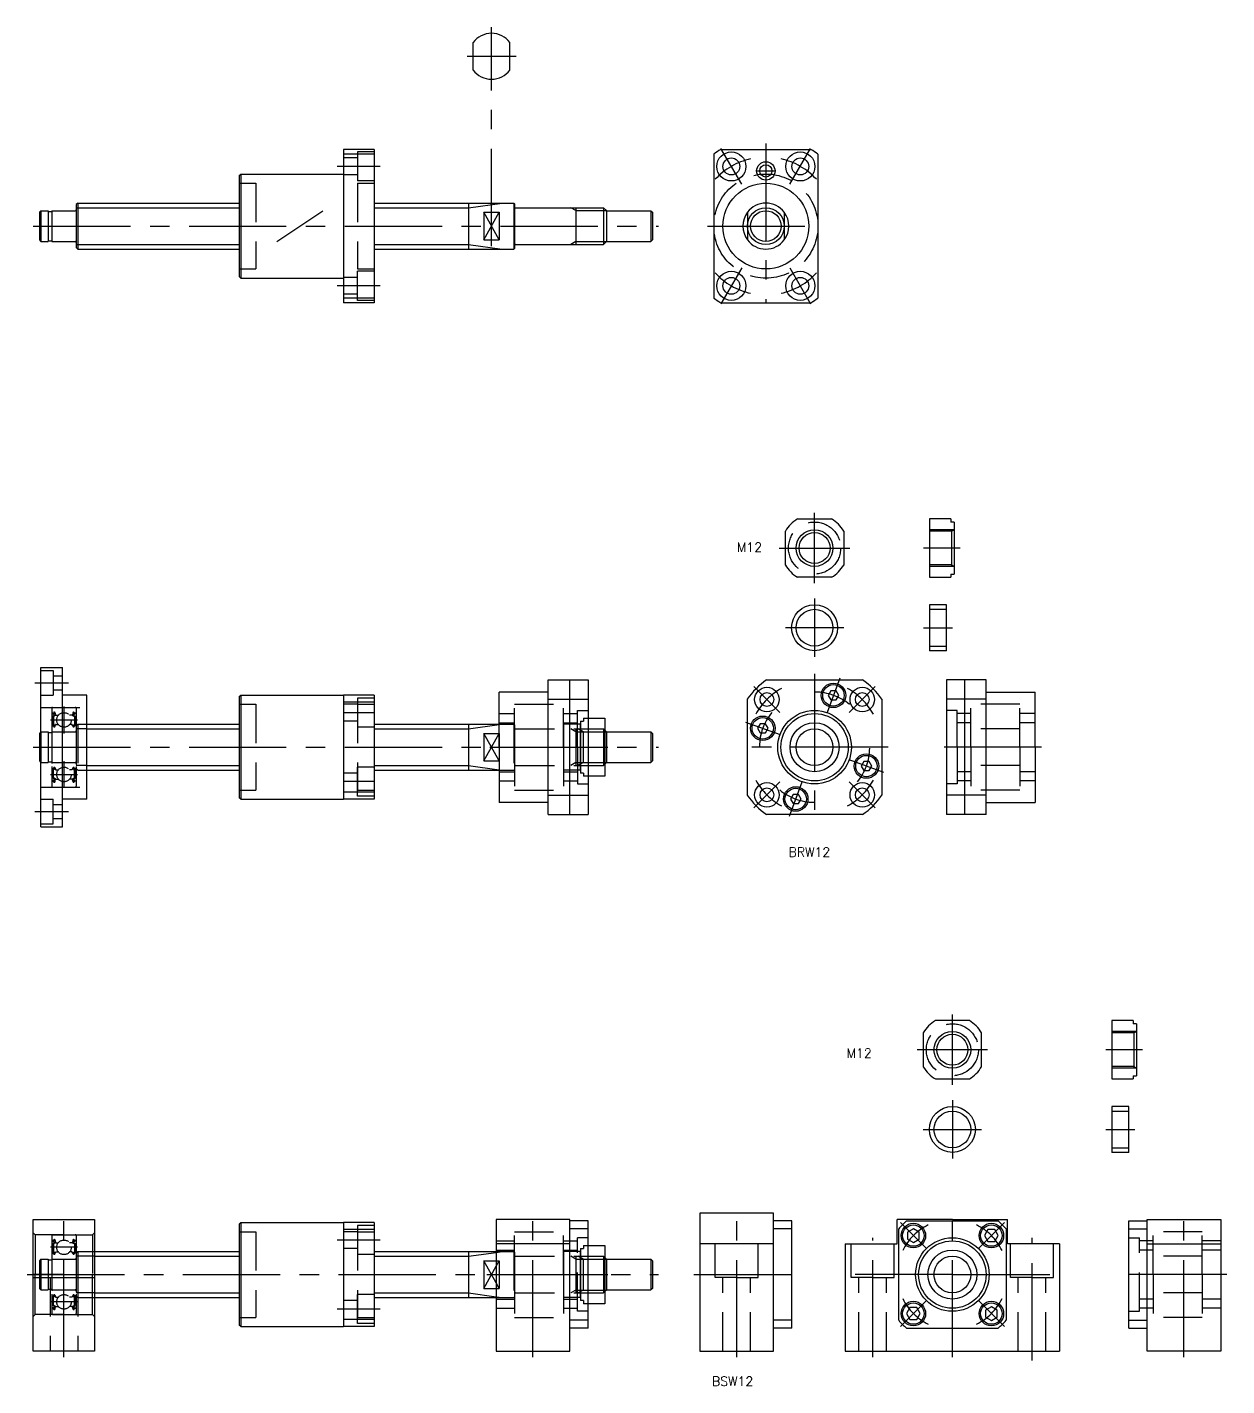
# Model space of a CAD drawing. Extents: x -91 to 497, y -44 to 407.
# Drawn here: x 105.2 to 496.6, y -36.3 to 407.2 of the extents above; entities that cross this region are included whole.
import ezdxf

# ---------------------------------------------------------------- set-up
doc = ezdxf.new("R2010")
doc.units = 0
doc.linetypes.add('CENTER', pattern=[50.8, 31.75, -6.35, 6.35, -6.35])
doc.linetypes.add('DASHED', pattern=[19.05, 12.7, -6.35])
doc.layers.get('0').update_dxf_attribs({"linetype": 'CONTINUOUS'})
doc.layers.add('CENTER', color=1, linetype='CENTER')
doc.styles.get("Standard").update_dxf_attribs({"font": 'txt.shx', "height": 3, "bigfont": 'bigfont.shx'})

msp = doc.modelspace()

# ---------------------------------------------------------------- linework, layer by layer
at = {"color": 7, "linetype": 'CONTINUOUS'}
for p, q in [((250.69, 393.16), (250.69, 402.16)), ((262.69, 393.16), (262.69, 402.16)), ((208.38, 367.23), (208.38, 317.23)), ((218.38, 367.23), (208.38, 367.23)), ((218.38, 365.72), (208.38, 365.72)), ((218.38, 367.23), (218.38, 317.23)), ((329.19, 365.72), (329.19, 318.73)), ((331.49, 367.23), (360.88, 367.23)), ((363.19, 365.72), (363.19, 318.73)), ((174.38, 358.73), (174.88, 359.23)), ((174.88, 359.23), (208.38, 359.23)), ((174.88, 359.23), (174.88, 325.23)), ((174.38, 358.73), (174.38, 325.73)), ((109.69, 347.23), (109.19, 346.73)), ((109.19, 346.73), (109.19, 337.73)), ((109.69, 347.23), (109.69, 337.23)), ((109.69, 347.23), (112.04, 347.23)), ((112.04, 347.23), (112.04, 337.23)), ((112.04, 347.03), (113.19, 347.03)), ((113.19, 347.23), (113.19, 337.23)), ((113.19, 347.23), (120.89, 347.23)), ((121.69, 349.73), (121.19, 349.23)), ((121.19, 349.23), (121.19, 335.23)), ((121.69, 349.73), (174.38, 349.73)), ((121.69, 349.73), (121.69, 334.73)), ((134.49, 348.23), (134.49, 348.23)), ((147.79, 348.23), (147.79, 348.23)), ((218.38, 349.73), (263.99, 349.73)), ((249.19, 349.73), (249.19, 334.73)), ((254.19, 346.73), (254.19, 337.73)), ((254.19, 346.73), (259.19, 346.73)), ((259.19, 346.73), (259.19, 337.73)), ((263.99, 349.73), (263.99, 334.73)), ((263.99, 349.73), (264.19, 349.53)), ((264.19, 349.53), (264.19, 334.93)), ((264.49, 348.23), (293.24, 348.23)), ((284.19, 348.23), (284.19, 336.23)), ((294.19, 347.28), (293.24, 348.23)), ((293.24, 348.23), (293.24, 336.23)), ((294.19, 347.28), (294.19, 337.17)), ((294.19, 347.23), (308.69, 347.23)), ((308.69, 347.23), (308.69, 337.23)), ((308.69, 347.23), (309.19, 346.73)), ((309.19, 346.73), (309.19, 337.73)), ((340.19, 346.73), (340.19, 337.73)), ((352.19, 346.73), (352.19, 337.73)), ((109.19, 337.73), (109.69, 337.23)), ((109.69, 337.23), (112.04, 337.23)), ((112.04, 337.43), (113.19, 337.43)), ((113.19, 337.23), (120.89, 337.23)), ((254.19, 337.73), (259.19, 337.73)), ((294.19, 337.17), (293.24, 336.23)), ((294.19, 337.23), (308.69, 337.23)), ((309.19, 337.73), (308.69, 337.23)), ((121.19, 335.23), (121.69, 334.73)), ((121.69, 334.73), (174.38, 334.73)), ((218.38, 334.73), (263.99, 334.73)), ((263.99, 334.73), (264.19, 334.93)), ((264.49, 336.23), (293.24, 336.23)), ((174.88, 325.23), (174.38, 325.73)), ((174.88, 325.23), (208.38, 325.23)), ((218.38, 318.73), (208.38, 318.73)), ((218.38, 317.23), (208.38, 317.23)), ((331.49, 317.23), (360.88, 317.23)), ((356.55, 246.64), (367.64, 246.64)), ((399.59, 246.64), (399.59, 227.64)), ((406.59, 246.64), (399.59, 246.64)), ((406.59, 246.64), (406.59, 245.64)), ((407.59, 245.64), (406.59, 245.64)), ((407.59, 245.64), (407.59, 228.64)), ((352.59, 231.6), (352.59, 242.69)), ((371.59, 242.69), (371.59, 231.6)), ((367.64, 227.64), (356.55, 227.64)), ((362.09, 227.64), (362.09, 227.64)), ((364.87, 227.64), (364.87, 227.64)), ((399.59, 227.64), (406.59, 227.64)), ((406.59, 228.64), (406.59, 227.64)), ((406.59, 228.64), (407.59, 228.64)), ((399.59, 218.64), (399.59, 203.64)), ((405.09, 218.64), (399.59, 218.64)), ((405.09, 203.64), (405.09, 218.64)), ((405.09, 203.64), (399.59, 203.64)), ((109.69, 146.14), (109.69, 198.14)), ((109.69, 198.14), (116.69, 198.14)), ((116.69, 146.14), (116.69, 198.14)), ((275.19, 150.14), (275.19, 194.14)), ((275.19, 194.14), (288.19, 194.14)), ((282.19, 150.14), (282.19, 194.14)), ((288.19, 194.14), (288.19, 150.14)), ((346.44, 194.14), (377.75, 194.14)), ((405.09, 194.14), (405.09, 150.14)), ((418.09, 194.14), (405.09, 194.14)), ((411.09, 150.14), (411.09, 194.14)), ((418.09, 150.14), (418.09, 194.14)), ((124.69, 189.14), (116.69, 189.14)), ((124.69, 155.14), (124.69, 189.14)), ((174.38, 188.64), (174.88, 189.14)), ((174.38, 188.64), (174.38, 155.64)), ((174.88, 189.14), (208.38, 189.14)), ((174.88, 189.14), (174.88, 155.14)), ((208.38, 189.14), (208.38, 155.14)), ((218.38, 189.14), (208.38, 189.14)), ((218.38, 186.84), (208.38, 186.84)), ((218.38, 189.14), (218.38, 155.14)), ((275.19, 190.14), (259.19, 190.14)), ((259.19, 172.14), (259.19, 190.14)), ((275.19, 187.79), (288.19, 187.79)), ((340.09, 187.79), (340.09, 156.49)), ((384.09, 187.79), (384.09, 156.49)), ((418.09, 187.79), (405.09, 187.79)), ((418.09, 190.14), (434.09, 190.14)), ((434.09, 172.14), (434.09, 190.14)), ((124.69, 179.64), (174.38, 179.64)), ((134.49, 178.14), (134.49, 178.14)), ((147.79, 178.14), (147.79, 178.14)), ((218.38, 179.64), (259.19, 179.64)), ((249.19, 179.64), (249.19, 164.64)), ((280.19, 179.64), (280.19, 164.64)), ((285.69, 179.64), (280.19, 179.64)), ((285.69, 180.64), (285.69, 163.64)), ((285.69, 180.64), (286.69, 180.64)), ((285.69, 164.64), (285.69, 179.64)), ((286.69, 181.64), (293.69, 181.64)), ((286.69, 181.64), (286.69, 180.64)), ((293.69, 181.64), (293.69, 162.64)), ((293.69, 178.14), (293.69, 166.14)), ((294.19, 177.19), (293.69, 177.69)), ((109.69, 177.14), (109.19, 176.64)), ((109.19, 176.64), (109.19, 167.64)), ((109.69, 177.14), (109.69, 167.14)), ((254.19, 176.64), (254.19, 167.64)), ((254.19, 176.64), (259.19, 176.64)), ((259.19, 176.64), (259.19, 167.64)), ((294.19, 177.19), (294.19, 167.09)), ((294.19, 177.14), (308.69, 177.14)), ((308.69, 177.14), (308.69, 167.14)), ((308.69, 177.14), (309.19, 176.64)), ((309.19, 176.64), (309.19, 167.64)), ((259.19, 172.14), (259.19, 154.14)), ((434.09, 172.14), (434.09, 154.14)), ((109.19, 167.64), (109.69, 167.14)), ((124.69, 164.64), (174.38, 164.64)), ((218.38, 164.64), (259.19, 164.64)), ((254.19, 167.64), (259.19, 167.64)), ((285.69, 164.64), (280.19, 164.64)), ((294.19, 167.09), (293.69, 166.59)), ((294.19, 167.14), (308.69, 167.14)), ((309.19, 167.64), (308.69, 167.14)), ((286.69, 163.64), (285.69, 163.64)), ((286.69, 163.64), (286.69, 162.64)), ((293.69, 162.64), (286.69, 162.64)), ((174.88, 155.14), (174.38, 155.64)), ((218.38, 157.44), (208.38, 157.44)), ((275.19, 156.49), (288.19, 156.49)), ((418.09, 156.49), (405.09, 156.49)), ((124.69, 155.14), (116.69, 155.14)), ((174.88, 155.14), (208.38, 155.14)), ((218.38, 155.14), (208.38, 155.14)), ((275.19, 154.14), (259.19, 154.14)), ((418.09, 154.14), (434.09, 154.14)), ((275.19, 150.14), (288.19, 150.14)), ((377.75, 150.14), (346.44, 150.14)), ((418.09, 150.14), (405.09, 150.14)), ((109.69, 146.14), (116.69, 146.14)), ((412.59, 82.88), (401.5, 82.88)), ((466.09, 82.88), (459.09, 82.88)), ((459.09, 82.88), (459.09, 63.88)), ((466.09, 82.88), (466.09, 81.88)), ((467.09, 81.88), (466.09, 81.88)), ((467.09, 81.88), (467.09, 64.88)), ((397.55, 78.93), (397.55, 67.84)), ((416.55, 67.84), (416.55, 78.93)), ((401.5, 63.88), (412.59, 63.88)), ((404.28, 63.88), (404.28, 63.88)), ((407.05, 63.88), (407.05, 63.88)), ((459.09, 63.88), (466.09, 63.88)), ((466.09, 64.88), (466.09, 63.88)), ((466.09, 64.88), (467.09, 64.88)), ((464.59, 54.88), (459.09, 54.88)), ((459.09, 54.88), (459.09, 39.88)), ((464.59, 39.88), (464.59, 54.88)), ((464.59, 39.88), (459.09, 39.88)), ((107.19, -25), (107.19, 18)), ((107.19, 18), (127.19, 18)), ((127.19, 18), (127.19, -25)), ((282.19, 18), (258.19, 18)), ((258.19, 18), (258.19, -25)), ((282.19, -15.05), (282.19, 18)), ((324.69, 20), (324.69, -25)), ((348.69, 20), (324.69, 20)), ((348.69, 19.05), (348.69, 20)), ((348.69, -15.05), (348.69, 19.05)), ((407.05, 18), (389.05, 18)), ((389.05, 10), (389.05, 18)), ((407.05, 18), (425.05, 18)), ((425.05, 10), (425.05, 18)), ((470.59, 18), (494.59, 18)), ((470.59, -15.05), (470.59, 18)), ((494.59, 18), (494.59, -25)), ((174.38, 16.5), (174.88, 17)), ((174.38, 16.5), (174.38, -16.5)), ((174.88, 17), (208.38, 17)), ((174.88, 17), (174.88, -17)), ((208.38, 17), (208.38, -17)), ((218.38, 17), (208.38, 17)), ((218.38, 14.7), (208.38, 14.7)), ((218.38, 17), (218.38, -17)), ((288.19, 17.5), (282.19, 17.5)), ((288.19, 14.92), (282.19, 14.92)), ((288.19, -17.5), (288.19, 17.5)), ((354.69, 17.5), (348.69, 17.5)), ((354.69, 14.92), (348.69, 14.92)), ((354.69, -17.5), (354.69, 17.5)), ((389.55, -14.92), (389.55, 14.92)), ((392.12, 17.5), (421.97, 17.5)), ((394.32, 14.98), (392.37, 13.85)), ((392.37, 13.85), (392.37, 11.6)), ((396.27, 13.85), (394.32, 14.98)), ((396.27, 11.6), (396.27, 13.85)), ((418.65, 14.68), (417.53, 12.73)), ((420.9, 14.68), (418.65, 14.68)), ((422.03, 12.73), (420.9, 14.68)), ((424.55, 14.92), (424.55, -14.92)), ((464.59, -17.5), (464.59, 17.5)), ((464.59, 17.5), (470.59, 17.5)), ((464.59, 14.92), (470.59, 14.92)), ((282.19, 10), (258.19, 10)), ((286.69, 9.5), (293.69, 9.5)), ((286.69, 9.5), (286.69, 8.5)), ((293.69, 9.5), (293.69, -9.5)), ((348.69, 10), (324.69, 10)), ((372.05, 10), (372.05, -25)), ((372.05, 10), (389.05, 10)), ((392.37, 11.6), (394.32, 10.48)), ((394.32, 10.48), (396.27, 11.6)), ((417.53, 12.73), (418.65, 10.78)), ((418.65, 10.78), (420.9, 10.78)), ((420.9, 10.78), (422.03, 12.73)), ((442.05, 10), (425.05, 10)), ((442.05, 10), (442.05, -25)), ((470.59, 10), (494.59, 10)), ((127.19, 7.5), (174.38, 7.5)), ((134.49, 6), (134.49, 6)), ((147.79, 6), (147.79, 6)), ((218.38, 7.5), (258.19, 7.5)), ((249.19, 7.5), (249.19, -7.5)), ((254.19, 4.5), (254.19, -4.5)), ((254.19, 4.5), (258.19, 4.5)), ((280.19, 7.5), (280.19, -7.5)), ((285.69, 7.5), (280.19, 7.5)), ((285.69, 8.5), (285.69, -8.5)), ((285.69, 8.5), (286.69, 8.5)), ((285.69, -7.5), (285.69, 7.5)), ((294.19, 5.05), (293.69, 5.55)), ((294.19, 5.05), (294.19, -5.05)), ((294.19, 5), (308.69, 5)), ((308.69, 5), (308.69, -5)), ((308.69, 5), (309.19, 4.5)), ((309.19, 4.5), (309.19, -4.5)), ((107.19, -1), (127.19, -1)), ((127.19, -7.5), (174.38, -7.5)), ((218.38, -7.5), (258.19, -7.5)), ((254.19, -4.5), (258.19, -4.5)), ((285.69, -7.5), (280.19, -7.5)), ((286.69, -8.5), (285.69, -8.5)), ((286.69, -8.5), (286.69, -9.5)), ((294.19, -5.05), (293.69, -5.55)), ((294.19, -5), (308.69, -5)), ((309.19, -4.5), (308.69, -5)), ((293.69, -9.5), (286.69, -9.5)), ((393.2, -10.78), (392.07, -12.73)), ((392.07, -12.73), (393.2, -14.68)), ((395.45, -10.78), (393.2, -10.78)), ((396.57, -12.73), (395.45, -10.78)), ((395.45, -14.68), (396.57, -12.73)), ((419.78, -10.48), (417.83, -11.6)), ((417.83, -11.6), (417.83, -13.85)), ((421.72, -11.6), (419.78, -10.48)), ((421.72, -13.85), (421.72, -11.6)), ((174.88, -17), (174.38, -16.5)), ((174.88, -17), (208.38, -17)), ((218.38, -14.7), (208.38, -14.7)), ((218.38, -17), (208.38, -17)), ((288.19, -14.92), (282.19, -14.92)), ((282.19, -25), (282.19, -15.05)), ((288.19, -17.5), (282.19, -17.5)), ((354.69, -14.92), (348.69, -14.92)), ((348.69, -25), (348.69, -15.05)), ((354.69, -17.5), (348.69, -17.5)), ((392.12, -17.5), (421.97, -17.5)), ((393.2, -14.68), (395.45, -14.68)), ((417.83, -13.85), (419.78, -14.98)), ((419.78, -14.98), (421.72, -13.85)), ((464.59, -14.92), (470.59, -14.92)), ((464.59, -17.5), (470.59, -17.5)), ((470.59, -25), (470.59, -15.05)), ((127.19, -25), (107.19, -25)), ((258.19, -25), (282.19, -25)), ((324.69, -25), (348.69, -25)), ((372.05, -25), (442.05, -25)), ((494.59, -25), (470.59, -25))]:
    msp.add_line(p, q, dxfattribs=at)
at = {"color": 3, "linetype": 'DASHED'}
for p, q in [((212.98, 364.46), (208.38, 364.46)), ((218.38, 366.46), (212.98, 366.46)), ((212.98, 366.46), (212.98, 356.96)), ((174.38, 356.23), (179.78, 356.23)), ((179.78, 356.23), (179.78, 328.23)), ((212.98, 358.96), (208.38, 358.96)), ((218.38, 356.96), (212.98, 356.96)), ((212.98, 356.23), (212.98, 328.23)), ((212.98, 356.23), (218.38, 356.23)), ((174.38, 328.23), (179.78, 328.23)), ((212.98, 328.23), (218.38, 328.23)), ((212.98, 325.49), (208.38, 325.49)), ((218.38, 327.49), (212.98, 327.49)), ((212.98, 317.99), (212.98, 327.49)), ((212.98, 319.99), (208.38, 319.99)), ((218.38, 317.99), (212.98, 317.99)), ((407.59, 243.14), (399.59, 243.14)), ((406.73, 242.64), (399.59, 242.64)), ((406.73, 242.64), (407.59, 243.14)), ((406.73, 242.64), (406.73, 231.64)), ((406.73, 231.64), (399.59, 231.64)), ((407.59, 231.14), (399.59, 231.14)), ((406.73, 231.64), (407.59, 231.14)), ((399.59, 217.14), (405.09, 217.14)), ((399.59, 205.14), (405.09, 205.14)), ((109.69, 197.14), (113.69, 197.14)), ((113.69, 197.14), (113.69, 189.14)), ((113.69, 195.39), (116.69, 195.39)), ((113.69, 190.89), (116.69, 190.89)), ((109.69, 189.14), (113.69, 189.14)), ((212.98, 188.14), (212.98, 178.64)), ((218.38, 188.14), (212.98, 188.14)), ((109.69, 185.14), (124.69, 185.14)), ((113.19, 184.84), (113.19, 159.44)), ((113.29, 183.24), (113.65, 183.24)), ((113.49, 185.14), (120.89, 185.14)), ((114.17, 182.64), (113.52, 182.27)), ((113.52, 182.27), (113.52, 179.44)), ((113.64, 183.23), (113.81, 183.43)), ((113.79, 182.82), (113.65, 182.96)), ((114.37, 182.53), (113.72, 182.15)), ((113.72, 182.15), (113.72, 179.44)), ((113.79, 183.1), (113.96, 183.3)), ((113.93, 182.96), (113.79, 183.1)), ((113.79, 182.82), (113.93, 182.96)), ((114.14, 183.24), (114.17, 182.64)), ((114.34, 183.27), (114.39, 182.63)), ((114.37, 182.89), (114.37, 182.53)), ((114.49, 182.54), (115.34, 182.54)), ((119.88, 182.54), (119.04, 182.54)), ((120.04, 183.27), (119.98, 182.63)), ((120.01, 182.89), (120.01, 182.53)), ((120.01, 182.53), (120.66, 182.15)), ((120.24, 183.24), (120.21, 182.64)), ((120.21, 182.64), (120.86, 182.27)), ((120.59, 183.1), (120.42, 183.3)), ((120.44, 182.96), (120.59, 183.1)), ((120.59, 182.82), (120.44, 182.96)), ((120.74, 183.23), (120.57, 183.43)), ((120.59, 182.82), (120.73, 182.96)), ((120.66, 182.15), (120.66, 179.44)), ((121.09, 183.24), (120.73, 183.24)), ((120.86, 182.27), (120.86, 179.44)), ((121.19, 184.84), (121.19, 159.44)), ((174.38, 186.14), (179.78, 186.14)), ((179.78, 186.14), (179.78, 158.14)), ((212.98, 186.14), (208.38, 186.14)), ((212.98, 186.14), (212.98, 158.14)), ((212.98, 186.14), (218.38, 186.14)), ((259.19, 183.14), (264.19, 183.14)), ((264.19, 186.14), (280.19, 186.14)), ((264.19, 172.14), (264.19, 186.14)), ((280.19, 172.14), (280.19, 186.14)), ((280.19, 183.14), (284.69, 183.14)), ((284.69, 172.14), (284.69, 184.14)), ((284.69, 184.14), (288.19, 184.14)), ((408.59, 184.14), (405.09, 184.14)), ((408.59, 172.14), (408.59, 184.14)), ((413.09, 183.14), (408.59, 183.14)), ((429.09, 186.14), (413.09, 186.14)), ((413.09, 172.14), (413.09, 186.14)), ((429.09, 172.14), (429.09, 186.14)), ((434.09, 183.14), (429.09, 183.14)), ((113.29, 179.09), (113.64, 179.09)), ((113.64, 179.09), (113.83, 178.86)), ((114.12, 179.44), (113.72, 179.44)), ((113.72, 179.24), (114.12, 179.24)), ((113.98, 178.79), (114.08, 178.79)), ((114.12, 179.24), (114.12, 179.44)), ((114.27, 178.92), (114.47, 179.48)), ((114.56, 179.54), (115.34, 179.54)), ((119.81, 179.54), (119.04, 179.54)), ((120.11, 178.92), (119.91, 179.48)), ((120.26, 179.44), (120.66, 179.44)), ((120.26, 179.24), (120.26, 179.44)), ((120.66, 179.24), (120.26, 179.24)), ((120.39, 178.79), (120.3, 178.79)), ((120.74, 179.09), (120.55, 178.86)), ((121.09, 179.09), (120.74, 179.09)), ((121.69, 179.64), (121.19, 179.14)), ((121.19, 179.14), (121.19, 165.14)), ((124.69, 178.14), (121.19, 178.14)), ((121.69, 179.64), (124.69, 179.64)), ((121.69, 179.64), (121.69, 164.64)), ((212.98, 180.64), (208.38, 180.64)), ((218.38, 178.64), (212.98, 178.64)), ((259.19, 180.14), (264.19, 180.14)), ((259.19, 179.64), (263.99, 179.64)), ((259.19, 179.5), (260.19, 179.64)), ((263.99, 179.64), (263.99, 164.64)), ((263.99, 179.64), (264.19, 179.44)), ((264.19, 179.44), (264.19, 164.84)), ((264.19, 179.44), (264.19, 164.84)), ((264.49, 178.14), (293.24, 178.14)), ((280.19, 180.14), (284.69, 180.14)), ((284.19, 177.19), (282.55, 178.14)), ((284.19, 178.14), (284.19, 166.14)), ((286.55, 177.19), (284.91, 178.14)), ((293.69, 177.69), (293.24, 178.14)), ((293.24, 178.14), (293.24, 166.14)), ((413.09, 180.14), (408.59, 180.14)), ((429.09, 178.14), (413.09, 178.14)), ((434.09, 180.14), (429.09, 180.14)), ((109.69, 177.14), (112.04, 177.14)), ((112.04, 177.14), (112.04, 167.14)), ((112.04, 176.94), (113.19, 176.94)), ((113.19, 177.14), (113.19, 167.14)), ((113.19, 177.14), (120.89, 177.14)), ((113.49, 177.14), (120.89, 177.14)), ((259.19, 176.64), (259.19, 167.64)), ((284.19, 177.19), (293.69, 177.19)), ((286.55, 177.19), (286.55, 167.09)), ((264.19, 172.14), (264.19, 158.14)), ((280.19, 172.14), (280.19, 158.14)), ((284.69, 172.14), (284.69, 160.14)), ((408.59, 172.14), (408.59, 160.14)), ((413.09, 172.14), (413.09, 158.14)), ((429.09, 172.14), (429.09, 158.14)), ((109.69, 167.14), (112.04, 167.14)), ((112.04, 167.34), (113.19, 167.34)), ((113.19, 167.14), (120.89, 167.14)), ((113.29, 165.19), (113.64, 165.19)), ((113.49, 167.14), (120.89, 167.14)), ((113.52, 162.02), (113.52, 164.84)), ((113.64, 165.19), (113.83, 165.42)), ((113.72, 165.04), (114.12, 165.04)), ((113.72, 162.13), (113.72, 164.84)), ((114.12, 164.84), (113.72, 164.84)), ((113.98, 165.49), (114.08, 165.49)), ((114.12, 165.04), (114.12, 164.84)), ((114.27, 165.36), (114.47, 164.81)), ((114.56, 164.74), (115.34, 164.74)), ((119.81, 164.74), (119.04, 164.74)), ((120.11, 165.36), (119.91, 164.81)), ((120.66, 165.04), (120.26, 165.04)), ((120.26, 165.04), (120.26, 164.84)), ((120.26, 164.84), (120.66, 164.84)), ((120.39, 165.49), (120.3, 165.49)), ((120.74, 165.19), (120.55, 165.42)), ((120.66, 162.13), (120.66, 164.84)), ((121.09, 165.19), (120.74, 165.19)), ((120.86, 162.02), (120.86, 164.84)), ((124.69, 166.14), (121.19, 166.14)), ((121.19, 165.14), (121.69, 164.64)), ((121.69, 164.64), (124.69, 164.64)), ((218.38, 165.64), (212.98, 165.64)), ((212.98, 156.14), (212.98, 165.64)), ((259.19, 164.78), (260.19, 164.64)), ((259.19, 164.64), (263.99, 164.64)), ((259.19, 164.14), (264.19, 164.14)), ((263.99, 164.64), (264.19, 164.84)), ((264.49, 166.14), (293.24, 166.14)), ((280.19, 164.14), (284.69, 164.14)), ((284.19, 167.09), (282.55, 166.14)), ((284.19, 167.09), (293.69, 167.09)), ((286.55, 167.09), (284.91, 166.14)), ((293.69, 166.59), (293.24, 166.14)), ((413.09, 164.14), (408.59, 164.14)), ((429.09, 166.14), (413.09, 166.14)), ((434.09, 164.14), (429.09, 164.14)), ((113.29, 161.04), (113.65, 161.04)), ((114.17, 161.64), (113.52, 162.02)), ((113.64, 161.06), (113.81, 160.85)), ((113.79, 161.47), (113.65, 161.32)), ((114.37, 161.76), (113.72, 162.13)), ((113.79, 161.47), (113.93, 161.32)), ((113.93, 161.32), (113.79, 161.18)), ((113.79, 161.18), (113.96, 160.98)), ((114.14, 161.04), (114.17, 161.64)), ((114.34, 161.02), (114.39, 161.65)), ((114.37, 161.4), (114.37, 161.76)), ((114.49, 161.74), (115.34, 161.74)), ((119.88, 161.74), (119.04, 161.74)), ((120.04, 161.02), (119.98, 161.65)), ((120.01, 161.76), (120.66, 162.13)), ((120.01, 161.4), (120.01, 161.76)), ((120.21, 161.64), (120.86, 162.02)), ((120.24, 161.04), (120.21, 161.64)), ((120.59, 161.18), (120.42, 160.98)), ((120.59, 161.47), (120.44, 161.32)), ((120.44, 161.32), (120.59, 161.18)), ((120.74, 161.06), (120.57, 160.85)), ((120.59, 161.47), (120.73, 161.32)), ((121.09, 161.04), (120.73, 161.04)), ((212.98, 163.64), (208.38, 163.64)), ((259.19, 161.14), (264.19, 161.14)), ((280.19, 161.14), (284.69, 161.14)), ((284.69, 160.14), (288.19, 160.14)), ((408.59, 160.14), (405.09, 160.14)), ((413.09, 161.14), (408.59, 161.14)), ((434.09, 161.14), (429.09, 161.14)), ((109.69, 159.14), (124.69, 159.14)), ((113.49, 159.14), (120.89, 159.14)), ((174.38, 158.14), (179.78, 158.14)), ((212.98, 158.14), (218.38, 158.14)), ((212.98, 158.14), (218.38, 158.14)), ((218.38, 156.14), (212.98, 156.14)), ((264.19, 158.14), (280.19, 158.14)), ((429.09, 158.14), (413.09, 158.14)), ((109.69, 155.14), (113.69, 155.14)), ((113.69, 147.14), (113.69, 155.14)), ((113.69, 153.39), (116.69, 153.39)), ((116.69, 147.14), (116.69, 155.14)), ((109.69, 147.14), (113.69, 147.14)), ((113.69, 148.89), (116.69, 148.89)), ((467.09, 79.38), (459.09, 79.38)), ((466.23, 78.88), (459.09, 78.88)), ((466.23, 78.88), (467.09, 79.38)), ((466.23, 78.88), (466.23, 67.88)), ((466.23, 67.88), (459.09, 67.88)), ((467.09, 67.38), (459.09, 67.38)), ((466.23, 67.88), (467.09, 67.38)), ((459.09, 53.38), (464.59, 53.38)), ((459.09, 41.38), (464.59, 41.38)), ((107.19, 13.65), (107.84, 13)), ((127.19, 13.65), (126.54, 13)), ((174.38, 14), (179.78, 14)), ((179.78, 14), (179.78, -14)), ((212.98, 14), (208.38, 14)), ((212.98, 16), (212.98, 6.5)), ((218.38, 16), (212.98, 16)), ((212.98, 14), (212.98, -14)), ((212.98, 14), (218.38, 14)), ((264.19, 0), (264.19, 14)), ((264.19, 14), (280.19, 14)), ((280.19, 0), (280.19, 14)), ((472.59, 0), (472.59, 14)), ((488.59, 14), (472.59, 14)), ((488.59, 0), (488.59, 14)), ((107.84, 13), (107.84, 0)), ((117.19, 13), (107.84, 13)), ((113.19, 12.7), (113.19, -12.7)), ((113.29, 11.1), (113.65, 11.1)), ((113.49, 13), (120.89, 13)), ((114.17, 10.5), (113.52, 10.12)), ((113.52, 10.12), (113.52, 7.3)), ((113.64, 11.09), (113.81, 11.29)), ((113.79, 10.67), (113.65, 10.82)), ((114.37, 10.38), (113.72, 10.01)), ((113.72, 10.01), (113.72, 7.3)), ((113.79, 10.96), (113.96, 11.16)), ((113.93, 10.82), (113.79, 10.96)), ((113.79, 10.67), (113.93, 10.82)), ((114.14, 11.1), (114.17, 10.5)), ((114.34, 11.12), (114.39, 10.49)), ((114.37, 10.75), (114.37, 10.38)), ((114.49, 10.4), (115.34, 10.4)), ((117.19, 13), (126.54, 13)), ((119.88, 10.4), (119.04, 10.4)), ((120.04, 11.12), (119.98, 10.49)), ((120.01, 10.75), (120.01, 10.38)), ((120.01, 10.38), (120.66, 10.01)), ((120.24, 11.1), (120.21, 10.5)), ((120.21, 10.5), (120.86, 10.12)), ((120.59, 10.96), (120.42, 11.16)), ((120.44, 10.82), (120.59, 10.96)), ((120.59, 10.67), (120.44, 10.82)), ((120.74, 11.09), (120.57, 11.29)), ((120.59, 10.67), (120.73, 10.82)), ((120.66, 10.01), (120.66, 7.3)), ((121.09, 11.1), (120.73, 11.1)), ((120.86, 10.12), (120.86, 7.3)), ((121.19, 12.7), (121.19, -12.7)), ((126.54, 13), (126.54, 0)), ((258.19, 11), (264.19, 11)), ((280.19, 11), (284.69, 11)), ((284.69, -12), (284.69, 12)), ((288.19, 12), (284.69, 12)), ((329.69, -1), (329.69, 10)), ((343.69, -1), (343.69, 10)), ((374.05, -1), (374.05, 10)), ((388.05, -1), (388.05, 10)), ((426.05, -1), (426.05, 10)), ((440.05, -1), (440.05, 10)), ((464.59, 12), (468.09, 12)), ((468.09, -12), (468.09, 12)), ((472.59, 11), (468.09, 11)), ((494.59, 11), (488.59, 11)), ((109.69, 5), (109.19, 4.5)), ((109.19, 4.5), (109.19, -4.5)), ((109.69, 5), (109.69, -5)), ((109.69, 5), (112.04, 5)), ((112.04, 5), (112.04, -5)), ((112.04, 4.8), (113.19, 4.8)), ((113.19, 5), (113.19, -5)), ((113.19, 5), (120.89, 5)), ((113.29, 6.95), (113.64, 6.95)), ((113.49, 5), (120.89, 5)), ((113.64, 6.95), (113.83, 6.72)), ((114.12, 7.3), (113.72, 7.3)), ((113.72, 7.1), (114.12, 7.1)), ((113.98, 6.65), (114.08, 6.65)), ((114.12, 7.1), (114.12, 7.3)), ((114.27, 6.78), (114.47, 7.33)), ((114.56, 7.4), (115.34, 7.4)), ((119.81, 7.4), (119.04, 7.4)), ((120.11, 6.78), (119.91, 7.33)), ((120.26, 7.3), (120.66, 7.3)), ((120.26, 7.1), (120.26, 7.3)), ((120.66, 7.1), (120.26, 7.1)), ((120.39, 6.65), (120.3, 6.65)), ((120.74, 6.95), (120.55, 6.72)), ((121.09, 6.95), (120.74, 6.95)), ((121.69, 7.5), (121.19, 7)), ((121.19, 7), (121.19, -7)), ((127.19, 6), (121.19, 6)), ((121.69, 7.5), (121.69, -7.5)), ((121.69, 7.5), (127.19, 7.5)), ((212.98, 8.5), (208.38, 8.5)), ((218.38, 6.5), (212.98, 6.5)), ((258.19, 8), (264.19, 8)), ((258.19, 7.5), (263.99, 7.5)), ((258.19, 7.23), (260.19, 7.5)), ((258.19, 2.7), (259.19, 4.5)), ((258.19, 4.5), (259.19, 4.5)), ((259.19, 4.5), (259.19, -4.5)), ((263.99, 7.5), (263.99, -7.5)), ((263.99, 7.5), (264.19, 7.3)), ((264.19, 7.3), (264.19, -7.3)), ((264.19, 7.3), (264.19, -7.3)), ((264.49, 6), (293.24, 6)), ((280.19, 8), (284.69, 8)), ((284.19, 5.05), (282.55, 6)), ((284.19, 6), (284.19, -6)), ((284.19, 5.05), (293.69, 5.05)), ((286.55, 5.05), (284.91, 6)), ((286.55, 5.05), (286.55, -5.05)), ((293.69, 5.55), (293.24, 6)), ((293.24, 6), (293.24, -6)), ((293.69, 6), (293.69, -6)), ((472.59, 8), (468.09, 8)), ((488.59, 6), (472.59, 6)), ((494.59, 8), (488.59, 8)), ((107.84, -13), (107.84, 0)), ((126.54, -13), (126.54, 0)), ((112.69, -1), (112.69, -25)), ((121.69, -1), (121.69, -25)), ((259.19, -4.5), (258.19, -2.7)), ((264.19, 0), (264.19, -14)), ((280.19, 0), (280.19, -14)), ((336.69, -1), (329.69, -1)), ((332.19, -25), (332.19, -1)), ((336.69, -1), (343.69, -1)), ((341.19, -25), (341.19, -1)), ((381.05, -1), (374.05, -1)), ((376.55, -25), (376.55, -1)), ((381.05, -1), (388.05, -1)), ((385.55, -25), (385.55, -1)), ((433.05, -1), (426.05, -1)), ((428.55, -25), (428.55, -1)), ((433.05, -1), (440.05, -1)), ((437.55, -25), (437.55, -1)), ((472.59, 0), (472.59, -14)), ((488.59, 0), (488.59, -14)), ((109.19, -4.5), (109.69, -5)), ((109.69, -5), (112.04, -5)), ((112.04, -4.8), (113.19, -4.8)), ((113.19, -5), (120.89, -5)), ((113.29, -6.95), (113.64, -6.95)), ((113.49, -5), (120.89, -5)), ((113.52, -10.13), (113.52, -7.3)), ((113.64, -6.95), (113.83, -6.72)), ((113.72, -7.1), (114.12, -7.1)), ((113.72, -10.01), (113.72, -7.3)), ((114.12, -7.3), (113.72, -7.3)), ((113.98, -6.65), (114.08, -6.65)), ((114.12, -7.1), (114.12, -7.3)), ((114.27, -6.78), (114.47, -7.33)), ((114.56, -7.4), (115.34, -7.4)), ((119.81, -7.4), (119.04, -7.4)), ((120.11, -6.78), (119.91, -7.33)), ((120.66, -7.1), (120.26, -7.1)), ((120.26, -7.1), (120.26, -7.3)), ((120.26, -7.3), (120.66, -7.3)), ((120.39, -6.65), (120.3, -6.65)), ((120.74, -6.95), (120.55, -6.72)), ((120.66, -10.01), (120.66, -7.3)), ((121.09, -6.95), (120.74, -6.95)), ((120.86, -10.13), (120.86, -7.3)), ((127.19, -6), (121.19, -6)), ((121.19, -7), (121.69, -7.5)), ((121.69, -7.5), (127.19, -7.5)), ((212.98, -8.5), (208.38, -8.5)), ((212.98, -16), (212.98, -6.5)), ((218.38, -6.5), (212.98, -6.5)), ((258.19, -4.5), (259.19, -4.5)), ((258.19, -7.23), (260.19, -7.5)), ((258.19, -7.5), (263.99, -7.5)), ((258.19, -8), (264.19, -8)), ((263.99, -7.5), (264.19, -7.3)), ((264.49, -6), (293.24, -6)), ((280.19, -8), (284.69, -8)), ((284.19, -5.05), (282.55, -6)), ((284.19, -5.05), (293.69, -5.05)), ((286.55, -5.05), (284.91, -6)), ((293.69, -5.55), (293.24, -6)), ((472.59, -8), (468.09, -8)), ((488.59, -6), (472.59, -6)), ((494.59, -8), (488.59, -8)), ((107.19, -13.65), (107.84, -13)), ((117.19, -13), (107.84, -13)), ((113.29, -11.1), (113.65, -11.1)), ((113.49, -13), (120.89, -13)), ((114.17, -10.5), (113.52, -10.13)), ((113.64, -11.09), (113.81, -11.29)), ((113.79, -10.67), (113.65, -10.82)), ((114.37, -10.38), (113.72, -10.01)), ((113.79, -10.67), (113.93, -10.82)), ((113.93, -10.82), (113.79, -10.96)), ((113.79, -10.96), (113.96, -11.16)), ((114.14, -11.1), (114.17, -10.5)), ((114.34, -11.12), (114.39, -10.49)), ((114.37, -10.75), (114.37, -10.38)), ((114.49, -10.4), (115.34, -10.4)), ((117.19, -13), (126.54, -13)), ((119.88, -10.4), (119.04, -10.4)), ((120.04, -11.12), (119.98, -10.49)), ((120.01, -10.38), (120.66, -10.01)), ((120.01, -10.75), (120.01, -10.38)), ((120.21, -10.5), (120.86, -10.13)), ((120.24, -11.1), (120.21, -10.5)), ((120.59, -10.96), (120.42, -11.16)), ((120.59, -10.67), (120.44, -10.82)), ((120.44, -10.82), (120.59, -10.96)), ((120.74, -11.09), (120.57, -11.29)), ((120.59, -10.67), (120.73, -10.82)), ((121.09, -11.1), (120.73, -11.1)), ((127.19, -13.65), (126.54, -13)), ((258.19, -11), (264.19, -11)), ((280.19, -11), (284.69, -11)), ((288.19, -12), (284.69, -12)), ((464.59, -12), (468.09, -12)), ((472.59, -11), (468.09, -11)), ((494.59, -11), (488.59, -11)), ((174.38, -14), (179.78, -14)), ((212.98, -14), (218.38, -14)), ((212.98, -14), (218.38, -14)), ((218.38, -16), (212.98, -16)), ((264.19, -14), (280.19, -14)), ((488.59, -14), (472.59, -14))]:
    msp.add_line(p, q, dxfattribs=at)
at = {"color": 3, "linetype": 'CONTINUOUS'}
for p, q in [((121.19, 348.23), (174.38, 348.23)), ((218.38, 348.23), (249.19, 348.23)), ((249.19, 348.23), (260.19, 349.73)), ((254.19, 337.73), (259.19, 346.73)), ((259.19, 337.73), (254.19, 346.73)), ((284.19, 347.28), (282.55, 348.23)), ((284.19, 347.28), (294.19, 347.28)), ((284.19, 337.17), (282.55, 336.23)), ((284.19, 337.17), (294.19, 337.17)), ((121.19, 336.23), (174.38, 336.23)), ((218.38, 336.23), (249.19, 336.23)), ((249.19, 336.23), (260.19, 334.73)), ((124.69, 178.14), (174.38, 178.14)), ((218.38, 178.14), (249.19, 178.14)), ((249.19, 178.14), (259.19, 179.5)), ((254.19, 167.64), (259.19, 176.64)), ((259.19, 167.64), (254.19, 176.64)), ((293.69, 177.19), (294.19, 177.19)), ((124.69, 166.14), (174.38, 166.14)), ((218.38, 166.14), (249.19, 166.14)), ((249.19, 166.14), (259.19, 164.78)), ((293.69, 167.09), (294.19, 167.09)), ((127.19, 6), (174.38, 6)), ((218.38, 6), (249.19, 6)), ((249.19, 6), (258.19, 7.23)), ((258.19, -2.7), (254.19, 4.5)), ((293.69, 5.05), (294.19, 5.05)), ((254.19, -4.5), (258.19, 2.7)), ((127.19, -6), (174.38, -6)), ((218.38, -6), (249.19, -6)), ((249.19, -6), (258.19, -7.23)), ((293.69, -5.05), (294.19, -5.05))]:
    msp.add_line(p, q, dxfattribs=at)
at = {"color": 7, "linetype": 'CONTINUOUS'}
for points in [[(367.38, 190.56), (366.52, 189.06), (367.38, 187.56), (369.12, 187.56), (369.98, 189.06), (369.12, 190.56)], [(344.31, 179.8), (343.45, 178.3), (344.31, 176.8), (346.05, 176.8), (346.91, 178.3), (346.05, 179.8)], [(378.14, 167.48), (377.28, 165.98), (378.14, 164.48), (379.87, 164.48), (380.74, 165.98), (379.87, 167.48)], [(355.07, 156.73), (354.21, 155.23), (355.07, 153.73), (356.8, 153.73), (357.67, 155.23), (356.8, 156.73)]]:
    msp.add_lwpolyline(points, close=True, dxfattribs=at)
for centre, radius in [((334.94, 361.71), 4.75), ((334.94, 361.71), 2.75), ((357.44, 361.71), 4.75), ((357.44, 361.71), 2.75), ((346.19, 360.23), 3), ((346.19, 360.23), 2), ((346.19, 342.23), 14), ((346.19, 342.23), 6), ((346.19, 342.23), 5), ((334.94, 322.74), 4.75), ((334.94, 322.74), 2.75), ((357.44, 322.74), 4.75), ((357.44, 322.74), 2.75), ((362.09, 237.14), 5.05), ((362.09, 211.14), 7.5), ((362.09, 211.14), 6), ((346.54, 187.7), 4), ((368.25, 189.06), 4), ((368.25, 189.06), 3.5), ((377.65, 187.7), 4), ((346.54, 187.7), 2.25), ((377.65, 187.7), 2.25), ((345.18, 178.3), 4), ((362.09, 172.14), 12), ((362.09, 172.14), 11), ((345.18, 178.3), 3.5), ((362.09, 172.14), 8), ((362.09, 172.14), 6), ((379.01, 165.98), 4), ((379.01, 165.98), 3.5), ((346.54, 156.58), 4), ((377.65, 156.58), 4), ((346.54, 156.58), 2.25), ((355.94, 155.23), 4), ((355.94, 155.23), 3.5), ((377.65, 156.58), 2.25), ((407.05, 73.38), 5.05), ((407.05, 47.38), 7.5), ((407.05, 47.38), 6), ((394.32, 12.73), 4), ((394.32, 12.73), 3.5), ((419.78, 12.73), 4), ((419.78, 12.73), 3.5), ((407.05, 0), 12), ((407.05, 0), 11), ((407.05, 0), 8), ((407.05, 0), 6), ((394.32, -12.73), 4), ((419.78, -12.73), 4), ((394.32, -12.73), 3.5), ((419.78, -12.73), 3.5)]:
    msp.add_circle(centre, radius, dxfattribs=at)
at = {"color": 3, "linetype": 'DASHED'}
for centre, radius in [((346.19, 342.23), 17), ((362.09, 237.14), 8.5), ((117.19, 181.04), 2.38), ((117.19, 163.24), 2.38), ((407.05, 73.38), 8.5), ((117.19, 8.9), 2.38), ((117.19, -8.9), 2.38)]:
    msp.add_circle(centre, radius, dxfattribs=at)
at = {"color": 3, "linetype": 'CONTINUOUS'}
for centre in [(362.09, 237.14), (407.05, 73.38)]:
    msp.add_circle(centre, 6, dxfattribs=at)
at = {"color": 7, "linetype": 'CONTINUOUS'}
for centre, radius, start, end in [((256.69, 397.66), 7.5, 36.8699, 143.1301), ((256.69, 397.66), 7.5, 216.8699, 323.1301), ((346.19, 342.23), 29, 120.4503, 125.8883), ((346.19, 342.23), 29, 54.1117, 59.5497), ((120.89, 347.53), 0.3, 270, 0), ((264.49, 348.53), 0.3, 180, 270), ((346.19, 342.23), 7.5, 143.1301, 216.8699), ((346.19, 342.23), 7.5, 36.8699, 143.1301), ((346.19, 342.23), 7.5, 323.1301, 36.8699), ((120.89, 336.93), 0.3, 0, 90), ((346.19, 342.23), 7.5, 216.8699, 323.1301), ((264.49, 335.93), 0.3, 90, 180), ((346.19, 342.23), 29, 234.1117, 239.5497), ((346.19, 342.23), 29, 300.4503, 305.8883), ((362.09, 237.14), 11, 120.2726, 149.7274), ((362.09, 237.14), 11, 30.2726, 59.7274), ((362.09, 237.14), 11, 210.2726, 239.7274), ((362.09, 237.14), 11, 300.2726, 329.7274), ((362.09, 172.14), 27, 125.4309, 144.5691), ((362.09, 172.14), 27, 35.4309, 54.5691), ((362.09, 172.14), 27, 215.4309, 234.5691), ((362.09, 172.14), 27, 305.4309, 324.5691), ((407.05, 73.38), 11, 120.2726, 149.7274), ((407.05, 73.38), 11, 30.2726, 59.7274), ((407.05, 73.38), 11, 210.2726, 239.7274), ((407.05, 73.38), 11, 300.2726, 329.7274), ((407.05, 0), 23, 130.4591, 139.5409), ((407.05, 0), 23, 40.4591, 49.5409), ((407.05, 0), 23, 220.4591, 229.5409), ((407.05, 0), 23, 310.4591, 319.5409)]:
    msp.add_arc(centre, radius, start, end, dxfattribs=at)
at = {"color": 3, "linetype": 'DASHED'}
for centre, radius, start, end in [((113.49, 184.84), 0.3, 90, 180), ((113.29, 183.34), 0.1, 180, 270), ((113.79, 183.1), 0.2, 140.137, 225.002), ((114.04, 183.24), 0.3, 4.9354, 140.137), ((114.04, 183.24), 0.1, 3.1017, 139.9503), ((114.49, 182.64), 0.1, 184.9354, 270), ((119.88, 182.64), 0.1, 270, 355.0646), ((120.34, 183.24), 0.3, 39.863, 175.0646), ((120.34, 183.24), 0.1, 40.0497, 176.8983), ((120.59, 183.1), 0.2, 314.998, 39.863), ((120.89, 184.84), 0.3, 0, 90), ((121.09, 183.34), 0.1, 270, 0), ((113.29, 178.99), 0.1, 90, 180.8103), ((113.49, 177.44), 0.3, 180, 270), ((113.72, 179.44), 0.2, 180, 270), ((113.98, 178.99), 0.2, 219.9762, 270), ((114.08, 178.99), 0.2, 270, 339.9916), ((114.56, 179.44), 0.1, 90, 159.9916), ((119.81, 179.44), 0.1, 20.0084, 90), ((120.3, 178.99), 0.2, 200.0084, 270), ((120.39, 178.99), 0.2, 270, 320.0238), ((120.66, 179.44), 0.2, 270, 0), ((120.89, 177.44), 0.3, 270, 0), ((120.89, 177.44), 0.3, 270, 0), ((121.09, 178.99), 0.1, 359.1897, 90), ((264.49, 178.44), 0.3, 180, 270), ((113.49, 166.84), 0.3, 90, 180), ((113.29, 165.29), 0.1, 179.1897, 270), ((113.72, 164.84), 0.2, 90, 180), ((113.98, 165.29), 0.2, 90, 140.0238), ((114.08, 165.29), 0.2, 20.0084, 90), ((114.56, 164.84), 0.1, 200.0084, 270), ((119.81, 164.84), 0.1, 270, 339.9916), ((120.3, 165.29), 0.2, 90, 159.9916), ((120.39, 165.29), 0.2, 39.9762, 90), ((120.66, 164.84), 0.2, 0, 90), ((120.89, 166.84), 0.3, 0, 90), ((120.89, 166.84), 0.3, 0, 90), ((121.09, 165.29), 0.1, 270, 0.8103), ((264.49, 165.84), 0.3, 90, 180), ((113.29, 160.94), 0.1, 90, 180), ((113.79, 161.18), 0.2, 134.998, 219.863), ((114.04, 161.04), 0.3, 219.863, 355.0646), ((114.04, 161.05), 0.1, 220.0497, 356.8983), ((114.49, 161.64), 0.1, 90, 175.0646), ((119.88, 161.64), 0.1, 4.9354, 90), ((120.34, 161.04), 0.3, 184.9354, 320.137), ((120.34, 161.05), 0.1, 183.1017, 319.9503), ((120.59, 161.18), 0.2, 320.137, 45.002), ((121.09, 160.94), 0.1, 0, 90), ((113.49, 159.44), 0.3, 180, 270), ((120.89, 159.44), 0.3, 270, 0), ((113.49, 12.7), 0.3, 90, 180), ((113.29, 11.2), 0.1, 180, 270), ((113.79, 10.96), 0.2, 140.137, 225.002), ((114.04, 11.1), 0.3, 4.9354, 140.137), ((114.04, 11.1), 0.1, 3.1017, 139.9503), ((114.49, 10.5), 0.1, 184.9354, 270), ((119.88, 10.5), 0.1, 270, 355.0646), ((120.34, 11.1), 0.3, 39.863, 175.0646), ((120.34, 11.1), 0.1, 40.0497, 176.8983), ((120.59, 10.96), 0.2, 314.998, 39.863), ((120.89, 12.7), 0.3, 0, 90), ((121.09, 11.2), 0.1, 270, 0), ((113.29, 6.85), 0.1, 90, 180.8103), ((113.49, 5.3), 0.3, 180, 270), ((113.72, 7.3), 0.2, 180, 270), ((113.98, 6.85), 0.2, 219.9762, 270), ((114.08, 6.85), 0.2, 270, 339.9916), ((114.56, 7.3), 0.1, 90, 159.9916), ((119.81, 7.3), 0.1, 20.0084, 90), ((120.3, 6.85), 0.2, 200.0084, 270), ((120.39, 6.85), 0.2, 270, 320.0238), ((120.66, 7.3), 0.2, 270, 0), ((120.89, 5.3), 0.3, 270, 0), ((120.89, 5.3), 0.3, 270, 0), ((121.09, 6.85), 0.1, 359.1897, 90), ((264.49, 6.3), 0.3, 180, 270), ((113.49, -5.3), 0.3, 90, 180), ((113.29, -6.85), 0.1, 179.1897, 270), ((113.72, -7.3), 0.2, 90, 180), ((113.98, -6.85), 0.2, 90, 140.0238), ((114.08, -6.85), 0.2, 20.0084, 90), ((114.56, -7.3), 0.1, 200.0084, 270), ((119.81, -7.3), 0.1, 270, 339.9916), ((120.3, -6.85), 0.2, 90, 159.9916), ((120.39, -6.85), 0.2, 39.9762, 90), ((120.66, -7.3), 0.2, 0, 90), ((120.89, -5.3), 0.3, 0, 90), ((120.89, -5.3), 0.3, 0, 90), ((121.09, -6.85), 0.1, 270, 0.8103), ((264.49, -6.3), 0.3, 90, 180), ((113.29, -11.2), 0.1, 90, 180), ((113.49, -12.7), 0.3, 180, 270), ((113.79, -10.96), 0.2, 134.998, 219.863), ((114.04, -11.1), 0.3, 219.863, 355.0646), ((114.04, -11.1), 0.1, 220.0497, 356.8983), ((114.49, -10.5), 0.1, 90, 175.0646), ((119.88, -10.5), 0.1, 4.9354, 90), ((120.34, -11.1), 0.3, 184.9354, 320.137), ((120.34, -11.1), 0.1, 183.1017, 319.9503), ((120.59, -10.96), 0.2, 320.137, 45.002), ((120.89, -12.7), 0.3, 270, 0), ((121.09, -11.2), 0.1, 0, 90)]:
    msp.add_arc(centre, radius, start, end, dxfattribs=at)
at = {"layer": 'CENTER', "color": 1, "linetype": 'CENTER'}
for p, q in [((256.69, 335.73), (256.69, 407.16)), ((248.69, 397.66), (264.69, 397.66)), ((346.19, 369.23), (346.19, 317.23)), ((338.31, 355.87), (331.56, 367.56)), ((354.06, 355.87), (360.81, 367.56)), ((220.38, 361.71), (206.38, 361.71)), ((343.19, 360.23), (349.19, 360.23)), ((186.69, 337.23), (201.69, 347.23)), ((107.19, 342.23), (311.19, 342.23)), ((327.19, 342.23), (365.19, 342.23)), ((338.31, 328.59), (331.56, 316.9)), ((354.06, 328.59), (360.81, 316.9)), ((220.38, 322.74), (206.38, 322.74)), ((362.09, 225.64), (362.09, 248.64)), ((350.59, 237.14), (373.59, 237.14)), ((409.59, 237.14), (397.59, 237.14)), ((362.09, 220.64), (362.09, 201.64)), ((371.59, 211.14), (352.59, 211.14)), ((397.59, 211.14), (407.09, 211.14)), ((362.09, 196.14), (362.09, 148.14)), ((107.69, 193.14), (118.69, 193.14)), ((342.3, 191.94), (350.78, 183.45)), ((370.3, 194.69), (366.2, 183.42)), ((381.89, 191.94), (373.41, 183.45)), ((117.19, 185.42), (117.19, 176.66)), ((218.38, 183.39), (208.38, 183.39)), ((112.81, 181.04), (121.57, 181.04)), ((339.54, 180.35), (350.82, 176.25)), ((107.19, 172.14), (311.19, 172.14)), ((109.19, 172.14), (127.19, 172.14)), ((112.19, 172.14), (122.19, 172.14)), ((256.19, 172.14), (291.9, 172.14)), ((278.94, 172.14), (286.94, 172.14)), ((284.69, 172.14), (294.69, 172.14)), ((386.09, 172.14), (338.09, 172.14)), ((436.09, 172.14), (403.09, 172.14)), ((117.19, 167.62), (117.19, 158.86)), ((384.65, 163.93), (373.37, 168.04)), ((112.81, 163.24), (121.57, 163.24)), ((218.38, 160.89), (208.38, 160.89)), ((342.3, 152.34), (350.78, 160.83)), ((353.89, 149.59), (357.99, 160.86)), ((381.89, 152.34), (373.41, 160.83)), ((107.69, 151.14), (118.69, 151.14)), ((407.05, 61.88), (407.05, 84.88)), ((418.55, 73.38), (395.55, 73.38)), ((469.09, 73.38), (457.09, 73.38)), ((407.05, 56.88), (407.05, 37.88)), ((397.55, 47.38), (416.55, 47.38)), ((457.09, 47.38), (466.59, 47.38)), ((117.19, -27), (117.19, 20)), ((270.19, -27), (270.19, 20)), ((336.69, -27), (336.69, 22)), ((407.05, -27), (407.05, 20)), ((482.59, -27), (482.59, 20)), ((390.08, 16.97), (398.56, 8.49)), ((424.02, 16.97), (415.53, 8.49)), ((121.57, 8.9), (112.81, 8.9)), ((220.38, 11.25), (206.38, 11.25)), ((381.05, -27), (381.05, 12)), ((433.05, -28), (433.05, 12)), ((117.19, 0), (107.19, 0)), ((117.19, 0), (130.19, 0)), ((322.69, 0), (356.69, 0)), ((105.19, 0), (311.19, 0)), ((112.19, 0), (122.19, 0)), ((255.19, 0), (293.69, 0)), ((278.94, 0), (286.94, 0)), ((284.69, 0), (294.69, 0)), ((407.05, 0), (370.05, 0)), ((407.05, 0), (444.05, 0)), ((496.59, 0), (462.59, 0)), ((390.08, -16.97), (398.56, -8.49)), ((424.02, -16.97), (415.53, -8.49)), ((121.57, -8.9), (112.81, -8.9)), ((220.38, -11.25), (206.38, -11.25))]:
    msp.add_line(p, q, dxfattribs=at)
for centre, radius, start, end in [((346.19, 342.23), 22.5, 102.7887, 137.2113), ((346.19, 342.23), 22.5, 42.7887, 77.2113), ((346.19, 342.23), 22.5, 222.7887, 257.2113), ((346.19, 342.23), 22.5, 282.7887, 317.2113), ((362.09, 172.14), 22, 119.3595, 150.6405), ((362.09, 172.14), 22, 29.3595, 60.6405), ((362.09, 172.14), 18, 50.8751, 89.1249), ((362.09, 172.14), 18, 140.8751, 179.1249), ((362.09, 172.14), 18, 320.8751, 359.1249), ((362.09, 172.14), 22, 209.3595, 240.6405), ((362.09, 172.14), 22, 299.3595, 330.6405), ((362.09, 172.14), 18, 230.8751, 269.1249), ((407.05, 0), 18, 115.8751, 154.1249), ((407.05, 0), 18, 25.8751, 64.1249), ((407.05, 0), 18, 205.8751, 244.1249), ((407.05, 0), 18, 295.8751, 334.1249)]:
    msp.add_arc(centre, radius, start, end, dxfattribs=at)

# ---------------------------------------------------------------- texts
at = {"color": 7, "linetype": 'CONTINUOUS'}
for s, p in [('M12', (336.73, 235.91)), ('BRW12', (353.58, 136.4)), ('M12', (372.52, 70.79)), ('BSW12', (328.6, -36.32))]:
    msp.add_text(s, height=3, dxfattribs=at).set_placement(p)

doc.saveas('drawing.dxf')
